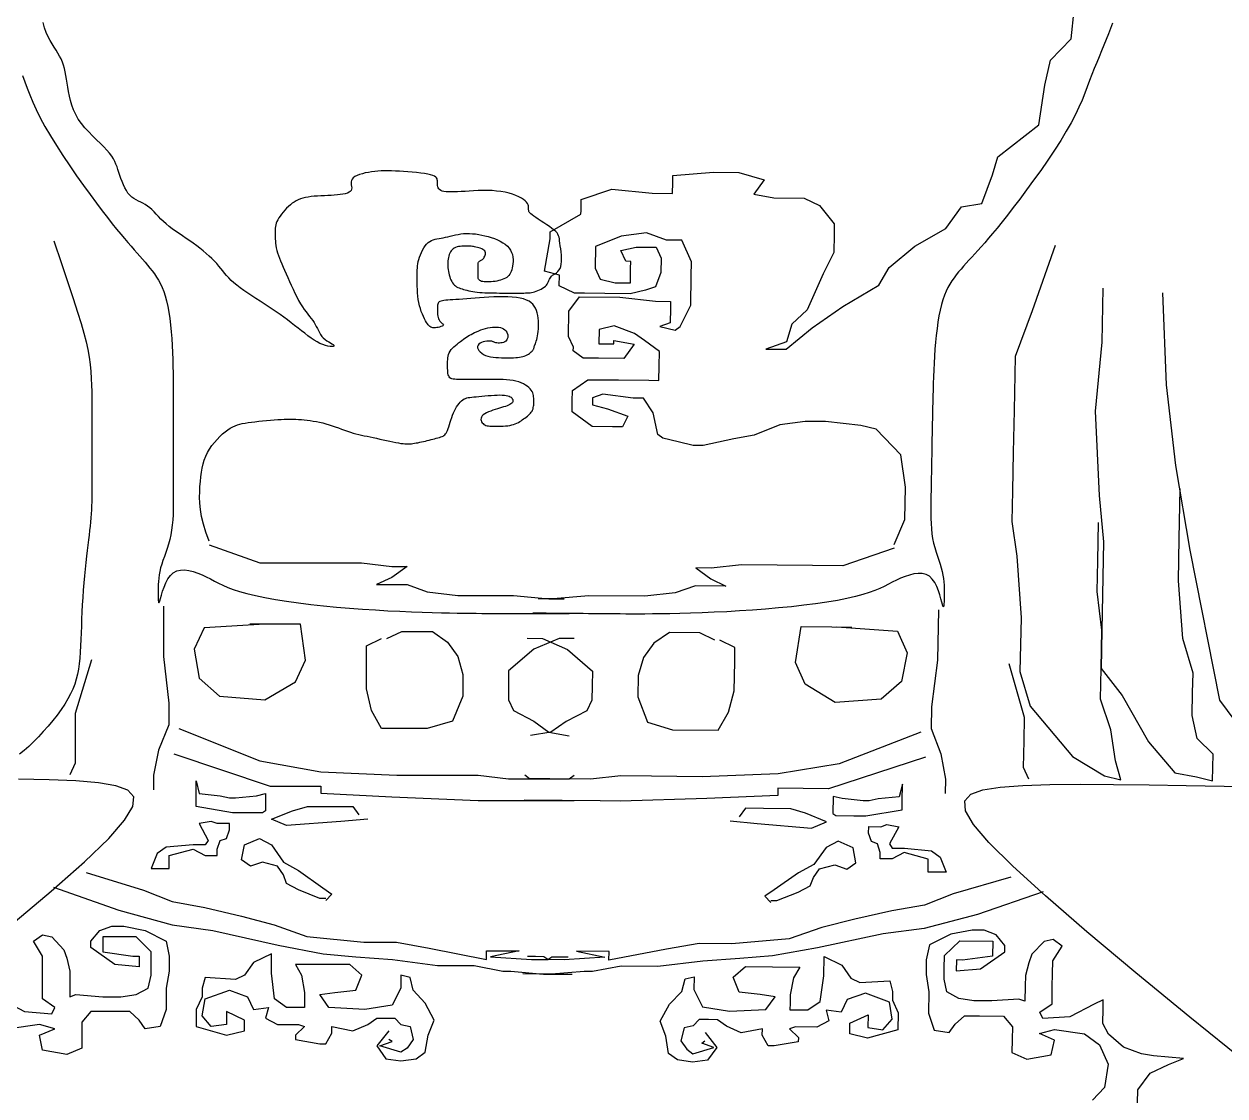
# Model space of a CAD drawing. Extents: x 438 to 4679, y 3545 to 7651.
# Drawn here: x 1458.9 to 1635.9, y 6047.3 to 6205.3 of the extents above; entities that cross this region are included whole.
import ezdxf

# ---------------------------------------------------------------- set-up
doc = ezdxf.new("R2010")
doc.units = 0
doc.header["$MEASUREMENT"] = 0
for name, color, linetype in [('3', 3, 'CONTINUOUS'), ('4', 4, 'CONTINUOUS'), ('7', 7, 'CONTINUOUS')]:
    doc.layers.add(name, color=color, linetype=linetype)

# ---------------------------------------------------------------- blocks, each defined once
blk = doc.blocks.new('风筝-01')
at = {"layer": '3'}
for points in [[(5.8827, 4.7732), (5.8781, 4.7905), (5.8747, 4.8063), (5.8723, 4.8207), (5.8708, 4.834), (5.8699, 4.8462), (5.8696, 4.8576), (5.8697, 4.8681), (5.8701, 4.8781), (5.8706, 4.8875), (5.8712, 4.8965), (5.872, 4.9051), (5.8731, 4.9132), (5.8744, 4.9211), (5.876, 4.9286), (5.878, 4.9358), (5.8804, 4.9428), (5.8832, 4.9496), (5.8863, 4.9561), (5.8897, 4.9623), (5.8933, 4.968), (5.897, 4.9734), (5.9007, 4.9783), (5.9044, 4.9826), (5.9079, 4.9864), (5.9113, 4.9895), (5.9145, 4.9921), (5.9177, 4.9942), (5.9209, 4.9958), (5.9241, 4.9972), (5.9276, 4.9983), (5.9314, 4.9993), (5.9355, 5.0001), (5.94, 5.001), (5.9448, 5.0018), (5.9499, 5.0027), (5.9551, 5.0034), (5.9604, 5.0042), (5.9657, 5.0048), (5.9708, 5.0054), (5.9757, 5.0059), (5.9802, 5.0062), (5.9845, 5.0065), (5.9886, 5.0067), (5.9926, 5.0067), (5.9964, 5.0067), (6.0002, 5.0065), (6.004, 5.0062), (6.0078, 5.0059), (6.0117, 5.0054), (6.0157, 5.0048), (6.0198, 5.004), (6.024, 5.0031), (6.0282, 5.0021), (6.0325, 5.0009), (6.0368, 4.9995), (6.0411, 4.9978), (6.0454, 4.996), (6.0497, 4.9941), (6.0539, 4.992), (6.0581, 4.9898), (6.0623, 4.9877), (6.0664, 4.9856), (6.0704, 4.9836), (6.0744, 4.9818), (6.0782, 4.9802), (6.0819, 4.9787), (6.0857, 4.9774), (6.0894, 4.9762), (6.0932, 4.9751), (6.0971, 4.9739), (6.1011, 4.9727), (6.1053, 4.9715), (6.1097, 4.9701), (6.1143, 4.9687), (6.1189, 4.9673), (6.1234, 4.9659), (6.1279, 4.9645), (6.1321, 4.9633), (6.1361, 4.9621), (6.1398, 4.9612), (6.143, 4.9604), (6.1459, 4.9599), (6.1485, 4.9595), (6.1508, 4.9593), (6.153, 4.9593), (6.1551, 4.9594), (6.1572, 4.9596), (6.1593, 4.96), (6.1615, 4.9605), (6.1638, 4.9611), (6.1662, 4.9617), (6.1686, 4.9625), (6.1711, 4.9632), (6.1736, 4.9641), (6.1762, 4.9649), (6.1788, 4.9658), (6.1814, 4.9666), (6.1839, 4.9675), (6.1864, 4.9683), (6.1888, 4.9692), (6.1911, 4.9701), (6.1933, 4.9709), (6.1953, 4.9718), (6.1972, 4.9726), (6.1988, 4.9735), (6.2002, 4.9744), (6.2015, 4.9755), (6.2026, 4.9768), (6.2036, 4.9783), (6.2046, 4.9802), (6.2055, 4.9825), (6.2063, 4.9852), (6.2072, 4.9885), (6.2081, 4.9922), (6.209, 4.9963), (6.2099, 5.0006), (6.2109, 5.005), (6.212, 5.0096), (6.2131, 5.0141), (6.2144, 5.0185), (6.2157, 5.0227), (6.2172, 5.0266), (6.2187, 5.0303), (6.2203, 5.0337), (6.2219, 5.0367), (6.2236, 5.0394), (6.2253, 5.0418), (6.227, 5.0437), (6.2287, 5.0452), (6.2305, 5.0464), (6.2324, 5.0472), (6.2345, 5.0479), (6.2367, 5.0483), (6.2393, 5.0487), (6.2421, 5.049), (6.2454, 5.0494), (6.249, 5.0499), (6.253, 5.0505), (6.2571, 5.051), (6.2614, 5.0516), (6.2657, 5.0521), (6.2699, 5.0525), (6.2739, 5.0528), (6.2775, 5.0529), (6.2807, 5.0528), (6.2836, 5.0525), (6.286, 5.052), (6.2881, 5.0513), (6.2899, 5.0505), (6.2914, 5.0495), (6.2926, 5.0484), (6.2936, 5.0471), (6.2943, 5.0458), (6.2948, 5.0444), (6.2951, 5.0429), (6.2951, 5.0414), (6.2949, 5.0399), (6.2944, 5.0384), (6.2936, 5.037), (6.2924, 5.0357), (6.291, 5.0344), (6.2892, 5.0333), (6.2872, 5.0322), (6.285, 5.0311), (6.2825, 5.03), (6.2798, 5.0289), (6.277, 5.0277), (6.2741, 5.0265), (6.271, 5.0252), (6.2679, 5.0237), (6.2649, 5.0222), (6.262, 5.0205), (6.2593, 5.0187), (6.2569, 5.0168), (6.2549, 5.0148), (6.2534, 5.0127), (6.2524, 5.0106), (6.2518, 5.0083), (6.2517, 5.0061), (6.252, 5.0039), (6.2525, 5.0018), (6.2534, 4.9999), (6.2545, 4.9981), (6.2557, 4.9967), (6.257, 4.9956), (6.2585, 4.9947), (6.2601, 4.9941), (6.2619, 4.9937), (6.2638, 4.9934), (6.2659, 4.9933), (6.2681, 4.9933), (6.2706, 4.9933), (6.2733, 4.9933), (6.2761, 4.9933), (6.2791, 4.9934), (6.2821, 4.9935), (6.2851, 4.9938), (6.288, 4.9942), (6.2909, 4.9948), (6.2936, 4.9956), (6.296, 4.9965), (6.2983, 4.9977), (6.3005, 4.999), (6.3025, 5.0004), (6.3043, 5.002), (6.3062, 5.0036), (6.3079, 5.0053), (6.3096, 5.007), (6.3114, 5.0087), (6.313, 5.0105), (6.3147, 5.0122), (6.3162, 5.014), (6.3177, 5.0159), (6.319, 5.0178), (6.3201, 5.0198), (6.3211, 5.0219), (6.3219, 5.0241), (6.3224, 5.0264), (6.3228, 5.0288), (6.3231, 5.0312), (6.3233, 5.0337), (6.3234, 5.0363), (6.3234, 5.0388), (6.3234, 5.0414), (6.3234, 5.044), (6.3234, 5.0466), (6.3232, 5.0491), (6.323, 5.0517), (6.3226, 5.0543), (6.322, 5.0569), (6.3211, 5.0595), (6.32, 5.062), (6.3185, 5.0646), (6.3167, 5.0671), (6.3146, 5.0696), (6.3122, 5.0719), (6.3095, 5.0741), (6.3064, 5.0761), (6.303, 5.0778), (6.2993, 5.0792), (6.2953, 5.0804), (6.291, 5.0812), (6.2864, 5.0818), (6.2817, 5.0822), (6.2767, 5.0825), (6.2717, 5.0826), (6.2666, 5.0827), (6.2614, 5.0827), (6.2563, 5.0827), (6.2512, 5.0827), (6.2462, 5.0827), (6.2413, 5.0827), (6.2367, 5.0827), (6.2324, 5.0827), (6.2284, 5.0827), (6.2247, 5.0827), (6.2215, 5.0827), (6.2186, 5.0827), (6.2162, 5.0829), (6.2141, 5.0832), (6.2123, 5.0838), (6.2108, 5.0846), (6.2096, 5.0857), (6.2086, 5.0873), (6.2079, 5.0892), (6.2073, 5.0915), (6.2069, 5.0941), (6.2066, 5.097), (6.2065, 5.1001), (6.2064, 5.1034), (6.2063, 5.1068), (6.2063, 5.1102), (6.2063, 5.1136), (6.2064, 5.117), (6.2065, 5.1204), (6.2068, 5.1238), (6.2072, 5.1271), (6.2078, 5.1303), (6.2086, 5.1335), (6.2098, 5.1365), (6.2112, 5.1395), (6.2129, 5.1423), (6.2149, 5.1451), (6.217, 5.1477), (6.2192, 5.1502), (6.2214, 5.1527), (6.2237, 5.155), (6.2259, 5.1572), (6.228, 5.1593), (6.23, 5.1613), (6.232, 5.1632), (6.234, 5.1651), (6.2361, 5.1669), (6.2383, 5.1686), (6.2406, 5.1704), (6.2431, 5.1721), (6.2458, 5.1738), (6.2486, 5.1755), (6.2516, 5.1771), (6.2547, 5.1785), (6.2578, 5.1798), (6.261, 5.1809), (6.2641, 5.1818), (6.2672, 5.1824), (6.2701, 5.1827), (6.2729, 5.1826), (6.2756, 5.1822), (6.2781, 5.1815), (6.2803, 5.1805), (6.2823, 5.1792), (6.2841, 5.1775), (6.2855, 5.1755), (6.2867, 5.1732), (6.2875, 5.1707), (6.288, 5.168), (6.2881, 5.1653), (6.288, 5.1627), (6.2875, 5.1602), (6.2867, 5.158), (6.2855, 5.156), (6.2841, 5.1545), (6.2824, 5.1534), (6.2806, 5.1526), (6.2786, 5.1522), (6.2767, 5.152), (6.2749, 5.152), (6.2732, 5.1522), (6.2718, 5.1526), (6.2706, 5.1531), (6.2697, 5.1536), (6.2689, 5.1542), (6.2682, 5.1547), (6.2674, 5.1552), (6.2664, 5.1557), (6.2652, 5.1559), (6.2637, 5.156), (6.2618, 5.1559), (6.2596, 5.1556), (6.2572, 5.155), (6.2548, 5.1542), (6.2525, 5.1531), (6.2505, 5.1517), (6.2488, 5.15), (6.2477, 5.148), (6.2471, 5.1457), (6.2472, 5.1432), (6.2478, 5.1405), (6.2489, 5.1378), (6.2506, 5.1352), (6.2527, 5.1327), (6.2551, 5.1304), (6.258, 5.1285), (6.2612, 5.127), (6.2646, 5.1259), (6.2682, 5.1251), (6.2719, 5.1245), (6.2757, 5.1242), (6.2795, 5.124), (6.2831, 5.1239), (6.2867, 5.1239), (6.29, 5.1239), (6.2932, 5.124), (6.2961, 5.1241), (6.2989, 5.1242), (6.3015, 5.1245), (6.304, 5.1249), (6.3063, 5.1255), (6.3085, 5.1262), (6.3106, 5.1272), (6.3126, 5.1283), (6.3144, 5.1296), (6.3161, 5.131), (6.3176, 5.1324), (6.319, 5.1338), (6.3201, 5.1352), (6.3211, 5.1365), (6.3219, 5.1378), (6.3225, 5.139), (6.3229, 5.1401), (6.3233, 5.1413), (6.3236, 5.1425), (6.3239, 5.1438), (6.3242, 5.1452), (6.3246, 5.1469), (6.325, 5.1487), (6.3256, 5.1508), (6.3262, 5.1531), (6.3269, 5.1557), (6.3275, 5.1587), (6.3281, 5.162), (6.3287, 5.1657), (6.3291, 5.1698), (6.3295, 5.1743), (6.3298, 5.1791), (6.3299, 5.1842), (6.3299, 5.1894), (6.3297, 5.1947), (6.3293, 5.1999), (6.3288, 5.205), (6.328, 5.2099), (6.327, 5.2145), (6.3258, 5.2187), (6.3242, 5.2226), (6.3223, 5.2261), (6.3199, 5.2292), (6.317, 5.232), (6.3136, 5.2343), (6.3096, 5.2363), (6.305, 5.2378), (6.2999, 5.2389), (6.2942, 5.2397), (6.2883, 5.2401), (6.282, 5.2403), (6.2756, 5.2403), (6.2691, 5.2401), (6.2626, 5.2397), (6.2562, 5.2392), (6.2499, 5.2387), (6.2439, 5.2381), (6.238, 5.2374), (6.2325, 5.2368), (6.2272, 5.2362), (6.2223, 5.2356), (6.2178, 5.2351), (6.2137, 5.2347), (6.2101, 5.2344), (6.2068, 5.2341), (6.2039, 5.2338), (6.2014, 5.2335), (6.1993, 5.233), (6.1975, 5.2324), (6.196, 5.2317), (6.1949, 5.2307), (6.194, 5.2295), (6.1934, 5.2281), (6.193, 5.2265), (6.1928, 5.2247), (6.1926, 5.2227), (6.1926, 5.2204), (6.1926, 5.2179), (6.1926, 5.2153), (6.1926, 5.2124), (6.1927, 5.2095), (6.1929, 5.2066), (6.1931, 5.2037), (6.1935, 5.201), (6.1941, 5.1985), (6.1949, 5.1962), (6.1958, 5.1942), (6.1969, 5.1924), (6.198, 5.191), (6.199, 5.1897), (6.1999, 5.1886), (6.2005, 5.1876), (6.2008, 5.1867), (6.2006, 5.1858), (6.1999, 5.185), (6.1988, 5.1842), (6.1973, 5.1834), (6.1956, 5.1827), (6.1937, 5.1821), (6.1917, 5.1816), (6.1898, 5.1814), (6.188, 5.1812), (6.1864, 5.1814), (6.1849, 5.1817), (6.1836, 5.1824), (6.1824, 5.1834), (6.1812, 5.1848), (6.1801, 5.1866), (6.1789, 5.1888), (6.1776, 5.1916), (6.1763, 5.1948), (6.1749, 5.1986), (6.1735, 5.2028), (6.1721, 5.2075), (6.1707, 5.2125), (6.1694, 5.2178), (6.1683, 5.2235), (6.1673, 5.2294), (6.1666, 5.2355), (6.166, 5.2418), (6.1656, 5.2481), (6.1653, 5.2543), (6.1651, 5.2605), (6.1651, 5.2665), (6.165, 5.2722), (6.165, 5.2775), (6.165, 5.2825), (6.1651, 5.2871), (6.1651, 5.2914), (6.1653, 5.2956), (6.1656, 5.2996), (6.166, 5.3036), (6.1666, 5.3077), (6.1673, 5.3119), (6.1683, 5.3163), (6.1695, 5.3208), (6.1708, 5.3253), (6.1723, 5.3297), (6.174, 5.3339), (6.1759, 5.3377), (6.1778, 5.3411), (6.1799, 5.344), (6.1822, 5.3463), (6.1845, 5.348), (6.1869, 5.3493), (6.1894, 5.3503), (6.192, 5.3511), (6.1948, 5.3518), (6.1976, 5.3524), (6.2006, 5.3532), (6.2037, 5.3541), (6.2068, 5.3552), (6.2101, 5.3564), (6.2135, 5.3576), (6.217, 5.3588), (6.2206, 5.3598), (6.2243, 5.3606), (6.2281, 5.3612), (6.2321, 5.3615), (6.2361, 5.3614), (6.2402, 5.3611), (6.2444, 5.3605), (6.2486, 5.3596), (6.2528, 5.3585), (6.2571, 5.3571), (6.2614, 5.3555), (6.2657, 5.3537), (6.2699, 5.3516), (6.274, 5.3493), (6.2779, 5.3467), (6.2815, 5.3439), (6.2848, 5.3408), (6.2877, 5.3374), (6.2901, 5.3337), (6.292, 5.3297), (6.2934, 5.3254), (6.2944, 5.321), (6.295, 5.3165), (6.2953, 5.312), (6.2953, 5.3076), (6.2951, 5.3033), (6.2947, 5.2993), (6.2942, 5.2956), (6.2936, 5.2922), (6.2929, 5.2891), (6.292, 5.2863), (6.2909, 5.2837), (6.2897, 5.2814), (6.2883, 5.2794), (6.2867, 5.2775), (6.2849, 5.2759), (6.2828, 5.2745), (6.2807, 5.2733), (6.2784, 5.2722), (6.2759, 5.2713), (6.2734, 5.2706), (6.2709, 5.27), (6.2683, 5.2695), (6.2657, 5.2691), (6.2632, 5.2689), (6.2608, 5.2688), (6.2584, 5.2688), (6.2562, 5.269), (6.2543, 5.2694), (6.2525, 5.2699), (6.2511, 5.2707), (6.25, 5.2716), (6.2491, 5.2728), (6.2485, 5.2741), (6.2481, 5.2755), (6.2478, 5.2771), (6.2477, 5.2787), (6.2477, 5.2804), (6.2477, 5.2821), (6.2477, 5.2838), (6.2477, 5.2856), (6.2477, 5.2873), (6.2477, 5.289), (6.2477, 5.2907), (6.2477, 5.2924), (6.2477, 5.2942), (6.2477, 5.2959), (6.2477, 5.2976), (6.2477, 5.2993), (6.2477, 5.3009), (6.2478, 5.3025), (6.2479, 5.3039), (6.2481, 5.3052), (6.2484, 5.3064), (6.2488, 5.3073), (6.2493, 5.3081), (6.2499, 5.3087), (6.2505, 5.3093), (6.2512, 5.3098), (6.252, 5.3103), (6.2528, 5.311), (6.2537, 5.3119), (6.2545, 5.3131), (6.2554, 5.3145), (6.2562, 5.3162), (6.2569, 5.3181), (6.2574, 5.3201), (6.2577, 5.3221), (6.2578, 5.3242), (6.2575, 5.3262), (6.2568, 5.328), (6.2558, 5.3296), (6.2544, 5.331), (6.2527, 5.3322), (6.2508, 5.3333), (6.2488, 5.3342), (6.2468, 5.3349), (6.2449, 5.3355), (6.2431, 5.336), (6.2414, 5.3364), (6.24, 5.3367), (6.2386, 5.3369), (6.2373, 5.337), (6.236, 5.3371), (6.2347, 5.3371), (6.2332, 5.3371), (6.2316, 5.3371), (6.2298, 5.3371), (6.2278, 5.3371), (6.2257, 5.337), (6.2236, 5.3367), (6.2214, 5.3363), (6.2193, 5.3357), (6.2173, 5.3348), (6.2155, 5.3337), (6.2139, 5.3323), (6.2125, 5.3305), (6.2113, 5.3285), (6.2102, 5.3263), (6.2093, 5.3238), (6.2086, 5.3211), (6.208, 5.3183), (6.2075, 5.3154), (6.2071, 5.3123), (6.2068, 5.3091), (6.2067, 5.3059), (6.2066, 5.3026), (6.2067, 5.2993), (6.2068, 5.2959), (6.2071, 5.2924), (6.2075, 5.289), (6.208, 5.2856), (6.2086, 5.2822), (6.2093, 5.2789), (6.2101, 5.2757), (6.211, 5.2726), (6.212, 5.2698), (6.2131, 5.2672), (6.2144, 5.2649), (6.2157, 5.2629), (6.2172, 5.2612), (6.2187, 5.2597), (6.2204, 5.2585), (6.2222, 5.2574), (6.2241, 5.2564), (6.226, 5.2555), (6.2281, 5.2546), (6.2304, 5.2538), (6.2327, 5.2529), (6.2351, 5.2521), (6.2378, 5.2513), (6.2405, 5.2506), (6.2435, 5.2499), (6.2466, 5.2494), (6.25, 5.2489), (6.2535, 5.2485), (6.2572, 5.2482), (6.2611, 5.248), (6.265, 5.2479), (6.269, 5.2478), (6.273, 5.2478), (6.277, 5.2477), (6.2809, 5.2477), (6.2848, 5.2477), (6.2885, 5.2477), (6.292, 5.2477), (6.2954, 5.2477), (6.2987, 5.2477), (6.3018, 5.2477), (6.3047, 5.2477), (6.3073, 5.2477), (6.3098, 5.2477), (6.3121, 5.2478), (6.3143, 5.2479), (6.3164, 5.248), (6.3184, 5.2483), (6.3204, 5.2487), (6.3225, 5.2493), (6.3246, 5.25), (6.3268, 5.251), (6.329, 5.2522), (6.3313, 5.2535), (6.3334, 5.255), (6.3355, 5.2567), (6.3375, 5.2586), (6.3392, 5.2605), (6.3406, 5.2626), (6.3418, 5.2648), (6.3427, 5.2671), (6.3434, 5.2694), (6.3441, 5.2717), (6.3447, 5.2739), (6.3455, 5.276), (6.3464, 5.278), (6.3475, 5.2798), (6.3489, 5.2815), (6.3506, 5.283), (6.3524, 5.2846), (6.3543, 5.2864), (6.356, 5.2885), (6.3577, 5.2911), (6.3591, 5.2943), (6.3601, 5.2982), (6.3608, 5.3029), (6.3611, 5.3082), (6.3611, 5.314), (6.3609, 5.3201), (6.3605, 5.3262), (6.36, 5.3322), (6.3595, 5.3378), (6.359, 5.3429), (6.3586, 5.3472), (6.3582, 5.351), (6.3578, 5.3543), (6.3571, 5.3572), (6.3562, 5.3599), (6.355, 5.3625), (6.3532, 5.3652), (6.351, 5.3681), (6.3481, 5.3712), (6.3447, 5.3746), (6.341, 5.3781), (6.3372, 5.3817), (6.3333, 5.3852), (6.3296, 5.3886), (6.3263, 5.3917), (6.3234, 5.3945), (6.3211, 5.3968), (6.3194, 5.3989), (6.3182, 5.4006), (6.3174, 5.4022), (6.3169, 5.4037), (6.3166, 5.4051), (6.3165, 5.4066), (6.3165, 5.4082), (6.3165, 5.41), (6.3164, 5.412), (6.3162, 5.4142), (6.3157, 5.4165), (6.3148, 5.4189), (6.3136, 5.4214), (6.3119, 5.424), (6.3096, 5.4265), (6.3067, 5.4291), (6.3033, 5.4316), (6.2992, 5.434), (6.2947, 5.4363), (6.2898, 5.4383), (6.2845, 5.4401), (6.2788, 5.4415), (6.2729, 5.4426), (6.2668, 5.4433), (6.2605, 5.4435), (6.2542, 5.4435), (6.2479, 5.4433), (6.2418, 5.4429), (6.2358, 5.4424), (6.2301, 5.4419), (6.2247, 5.4415), (6.2198, 5.4411), (6.2152, 5.4408), (6.2111, 5.4408), (6.2075, 5.4409), (6.2043, 5.4412), (6.2015, 5.4418), (6.1991, 5.4426), (6.1972, 5.4437), (6.1956, 5.4452), (6.1945, 5.4469), (6.1937, 5.4488), (6.1931, 5.4509), (6.1928, 5.4531), (6.1926, 5.4553), (6.1926, 5.4576), (6.1926, 5.4598), (6.1926, 5.4619), (6.1924, 5.4639), (6.1921, 5.4658), (6.1914, 5.4675), (6.1903, 5.4692), (6.1887, 5.4708), (6.1864, 5.4722), (6.1834, 5.4735), (6.1795, 5.4748), (6.175, 5.4759), (6.1699, 5.4769), (6.1643, 5.4778), (6.1585, 5.4787), (6.1526, 5.4793), (6.1467, 5.4799), (6.1409, 5.4804), (6.1355, 5.4808), (6.1303, 5.4811), (6.1254, 5.4812), (6.1207, 5.4811), (6.1161, 5.4809), (6.1117, 5.4806), (6.1074, 5.48), (6.103, 5.4793), (6.0988, 5.4783), (6.0946, 5.4771), (6.0906, 5.4757), (6.0868, 5.4741), (6.0835, 5.4723), (6.0806, 5.4703), (6.0783, 5.468), (6.0767, 5.4655), (6.0757, 5.4628), (6.0753, 5.46), (6.0754, 5.4571), (6.0756, 5.4542), (6.076, 5.4513), (6.0762, 5.4486), (6.0761, 5.446), (6.0755, 5.4437), (6.0743, 5.4418), (6.0726, 5.4401), (6.0703, 5.4386), (6.0675, 5.4374), (6.0643, 5.4365), (6.0607, 5.4357), (6.0567, 5.4351), (6.0525, 5.4346), (6.0481, 5.4342), (6.0436, 5.4339), (6.039, 5.4336), (6.0343, 5.4333), (6.0297, 5.4329), (6.0253, 5.4325), (6.021, 5.4319), (6.017, 5.4311), (6.0133, 5.4302), (6.0098, 5.429), (6.0066, 5.4275), (6.0036, 5.4258), (6.0008, 5.4239), (5.9981, 5.4216), (5.9955, 5.4191), (5.9929, 5.4162), (5.9903, 5.4131), (5.9878, 5.4097), (5.9853, 5.4061), (5.983, 5.4023), (5.9808, 5.3986), (5.9788, 5.3948), (5.9771, 5.3911), (5.9757, 5.3876), (5.9745, 5.3842), (5.9737, 5.3811), (5.9731, 5.378), (5.9726, 5.375), (5.9724, 5.3719), (5.9723, 5.3689), (5.9722, 5.3657), (5.9722, 5.3624), (5.9722, 5.3588), (5.9722, 5.3551), (5.9723, 5.3511), (5.9725, 5.347), (5.9728, 5.3428), (5.9732, 5.3383), (5.9737, 5.3338), (5.9745, 5.3291), (5.9755, 5.3243), (5.9766, 5.3194), (5.978, 5.3143), (5.9795, 5.3089), (5.9812, 5.3033), (5.9831, 5.2974), (5.985, 5.2911), (5.9871, 5.2844), (5.9893, 5.2773), (5.9916, 5.27), (5.994, 5.2625), (5.9965, 5.2549), (5.999, 5.2475), (6.0015, 5.2402), (6.0041, 5.2334), (6.0066, 5.2271), (6.0092, 5.2214), (6.0118, 5.2162), (6.0143, 5.2115), (6.0167, 5.2072), (6.019, 5.2031), (6.0212, 5.1992), (6.0232, 5.1954), (6.025, 5.1916), (6.0266, 5.1877), (6.0281, 5.1837), (6.0295, 5.1797), (6.0309, 5.1758), (6.0323, 5.172), (6.0339, 5.1684), (6.0356, 5.1649), (6.0376, 5.1618), (6.0399, 5.1589), (6.0424, 5.1564), (6.0449, 5.1541), (6.0472, 5.1522), (6.0493, 5.1505), (6.051, 5.149), (6.0521, 5.1478), (6.0525, 5.1469), (6.0521, 5.1461), (6.051, 5.1456), (6.0491, 5.1455), (6.0467, 5.1457), (6.0438, 5.1464), (6.0404, 5.1475), (6.0368, 5.1492), (6.033, 5.1514), (6.0291, 5.1543), (6.0251, 5.1578), (6.0209, 5.1617), (6.0167, 5.1661), (6.0123, 5.1707), (6.0079, 5.1756), (6.0033, 5.1807), (5.9986, 5.1858), (5.9938, 5.191), (5.9889, 5.1962), (5.9839, 5.2013), (5.9788, 5.2065), (5.9736, 5.2116), (5.9683, 5.2168), (5.9628, 5.2219), (5.9573, 5.2271), (5.9517, 5.2323), (5.946, 5.2374), (5.9404, 5.2425), (5.9349, 5.2476), (5.9297, 5.2526), (5.9247, 5.2576), (5.9201, 5.2624), (5.916, 5.2672), (5.9124, 5.2719), (5.9092, 5.2765), (5.9063, 5.281), (5.9036, 5.2856), (5.9011, 5.2901), (5.8985, 5.2946), (5.8959, 5.2992), (5.893, 5.3039), (5.8898, 5.3087), (5.8864, 5.3135), (5.8826, 5.3184), (5.8787, 5.3234), (5.8745, 5.3283), (5.8701, 5.3332), (5.8656, 5.3381), (5.8609, 5.3429), (5.8561, 5.3476), (5.8513, 5.3521), (5.8464, 5.3567), (5.8417, 5.3612), (5.837, 5.3657), (5.8325, 5.3703), (5.8282, 5.3749), (5.8242, 5.3796), (5.8204, 5.3843), (5.817, 5.3891), (5.8137, 5.3939), (5.8107, 5.3985), (5.8077, 5.4029), (5.8048, 5.407), (5.8019, 5.4107), (5.7989, 5.4139), (5.7958, 5.4167), (5.7927, 5.4191), (5.7896, 5.4213), (5.7864, 5.4234), (5.7833, 5.4256), (5.7803, 5.4281), (5.7775, 5.4311), (5.7748, 5.4346), (5.7723, 5.4388), (5.7701, 5.4436), (5.768, 5.449), (5.7661, 5.4546), (5.7643, 5.4605), (5.7627, 5.4665), (5.7612, 5.4724), (5.7599, 5.4781), (5.7586, 5.4836), (5.7574, 5.4888), (5.756, 5.4939), (5.7544, 5.4989), (5.7525, 5.504), (5.7502, 5.5092), (5.7473, 5.5147), (5.7438, 5.5205), (5.7396, 5.5268), (5.7348, 5.5334), (5.7297, 5.5404), (5.7243, 5.5478), (5.719, 5.5554), (5.7138, 5.5634), (5.709, 5.5717), (5.7048, 5.5801), (5.7013, 5.5888), (5.6984, 5.5977), (5.6961, 5.6065), (5.6943, 5.6154), (5.6929, 5.6241), (5.6917, 5.6327), (5.6908, 5.641), (5.6899, 5.6489), (5.689, 5.6565), (5.6881, 5.6636), (5.6871, 5.6704), (5.686, 5.6769), (5.6847, 5.6831), (5.6833, 5.6891), (5.6815, 5.6949), (5.6795, 5.7005), (5.6772, 5.7061), (5.6747, 5.7117), (5.672, 5.7175), (5.6692, 5.7236), (5.6664, 5.7302), (5.6637, 5.7374), (5.6612, 5.7454), (5.6589, 5.7544), (5.6569, 5.7643)], [(6.8128, 4.7669), (6.8273, 4.8149), (6.8281, 4.8768), (6.8221, 4.9387), (6.7883, 4.9873), (6.7677, 4.9945), (6.7196, 5.002), (6.6921, 5.0024), (6.6575, 4.996), (6.6228, 4.9758), (6.5952, 4.9693), (6.5537, 4.9561), (6.5399, 4.9563), (6.5194, 4.9635), (6.4988, 4.9706), (6.492, 4.9776), (6.4857, 5.0189), (6.4723, 5.0466), (6.4585, 5.0468), (6.4173, 5.0542), (6.4034, 5.0476), (6.4032, 5.0338), (6.4238, 5.0266), (6.4512, 5.0125), (6.444, 4.992), (6.4302, 4.9922), (6.4027, 4.9925), (6.3891, 5.0065), (6.3755, 5.0204), (6.3758, 5.0411), (6.3761, 5.0617), (6.397, 5.082), (6.4383, 5.0815), (6.4796, 5.0809), (6.4934, 5.0807), (6.4938, 5.1082), (6.4941, 5.1358), (6.4738, 5.1567), (6.4602, 5.1706), (6.4328, 5.1847), (6.4121, 5.1781), (6.4117, 5.1506), (6.4324, 5.1503), (6.4324, 5.1572), (6.4599, 5.15), (6.4458, 5.1226), (6.4113, 5.1231), (6.3907, 5.1234), (6.3771, 5.1373), (6.3772, 5.1442), (6.3706, 5.1649), (6.3712, 5.2131), (6.3854, 5.2404), (6.4404, 5.2396), (6.4886, 5.2321), (6.5092, 5.2318), (6.509, 5.2181), (6.5087, 5.1906), (6.4948, 5.1839), (6.5154, 5.1767), (6.5223, 5.1835), (6.5367, 5.2246), (6.5374, 5.2796), (6.5378, 5.3071), (6.5246, 5.3486), (6.5039, 5.3488), (6.4765, 5.363), (6.442, 5.3566), (6.4073, 5.3364), (6.4068, 5.2951), (6.4134, 5.2744), (6.4339, 5.2672), (6.4546, 5.267), (6.4548, 5.2807), (6.455, 5.2945), (6.4551, 5.3082), (6.4483, 5.3083), (6.4417, 5.329), (6.4624, 5.3356), (6.4693, 5.3356), (6.4899, 5.3353), (6.4966, 5.3146), (6.4962, 5.287), (6.4889, 5.2596), (6.4751, 5.2529), (6.4543, 5.2463), (6.4199, 5.2468), (6.3923, 5.2472), (6.3786, 5.2474), (6.3581, 5.2614), (6.3584, 5.282), (6.3378, 5.2892), (6.3455, 5.351), (6.3457, 5.3647), (6.3875, 5.3986), (6.3876, 5.4054), (6.3879, 5.4261), (6.4295, 5.4461), (6.4844, 5.4385), (6.512, 5.4381), (6.5123, 5.4588), (6.5125, 5.4725), (6.5676, 5.4787), (6.6021, 5.4782), (6.6363, 5.464), (6.6222, 5.4367), (6.6496, 5.4294), (6.6909, 5.4289), (6.7114, 5.4148), (6.7316, 5.3802), (6.7313, 5.3595), (6.7308, 5.3251), (6.7165, 5.2841), (6.6949, 5.2156), (6.6739, 5.1884), (6.6666, 5.1541), (6.6388, 5.1407), (6.6664, 5.1403), (6.7014, 5.1811), (6.7432, 5.2218), (6.792, 5.2624), (6.8062, 5.2966), (6.8412, 5.3374), (6.883, 5.3712), (6.9042, 5.4122), (6.9318, 5.4187), (6.9463, 5.4736), (6.9537, 5.5079), (7.0096, 5.569), (7.0175, 5.6446), (7.0251, 5.6926), (7.0532, 5.7335), (7.0615, 5.8434)], [(5.6718, 5.3474), (5.682, 5.3043), (5.6906, 5.2678), (5.6978, 5.2371), (5.7037, 5.2114), (5.7085, 5.1896), (5.7123, 5.171), (5.7153, 5.1546), (5.7177, 5.1395), (5.7195, 5.1251), (5.7209, 5.1111), (5.7219, 5.0975), (5.7225, 5.0844), (5.7229, 5.0716), (5.7231, 5.0592), (5.7232, 5.0472), (5.7232, 5.0356), (5.7232, 5.0243), (5.7232, 5.0133), (5.7232, 5.0026), (5.7232, 4.9922), (5.7232, 4.982), (5.7232, 4.972), (5.7232, 4.9622), (5.7232, 4.9525), (5.7232, 4.9429), (5.7232, 4.9335), (5.7232, 4.9242), (5.7232, 4.915), (5.7232, 4.9061), (5.7232, 4.8973), (5.7232, 4.8887), (5.7232, 4.8803), (5.7232, 4.8722), (5.7232, 4.8642), (5.7231, 4.8564), (5.723, 4.8487), (5.7229, 4.841), (5.7227, 4.8334), (5.7224, 4.8257), (5.722, 4.818), (5.7215, 4.8101), (5.7208, 4.802), (5.7201, 4.7937), (5.7194, 4.7849), (5.7185, 4.7758), (5.7177, 4.766), (5.7168, 4.7557), (5.7159, 4.7446), (5.7149, 4.7328), (5.714, 4.7202), (5.7132, 4.7072), (5.7123, 4.6937), (5.7116, 4.6799), (5.7109, 4.666), (5.7102, 4.6521), (5.7097, 4.6382), (5.7093, 4.6246), (5.709, 4.6112), (5.7087, 4.5982), (5.7084, 4.5855), (5.708, 4.5732), (5.7075, 4.5614), (5.7069, 4.55), (5.7061, 4.5392), (5.705, 4.5289), (5.7037, 4.5191), (5.702, 4.5095), (5.6999, 4.5002), (5.6974, 4.4909), (5.6944, 4.4816), (5.6907, 4.472), (5.6865, 4.4621), (5.6816, 4.4519), (5.6761, 4.4413), (5.6701, 4.4306), (5.6638, 4.42), (5.6573, 4.4096), (5.6507, 4.3996), (5.644, 4.3901), (5.6375, 4.3814), (5.6312, 4.3736), (5.6251, 4.3667)], [(7.0315, 5.3382), (7.0004, 5.2139), (6.9772, 5.1262), (6.9758, 5.0235), (6.9747, 4.9428), (6.9737, 4.8694), (6.9729, 4.8108), (6.9794, 4.7446), (6.9852, 4.6272), (6.9838, 4.5245), (6.9976, 4.4582), (7.055, 4.3621), (7.0986, 4.3248), (7.1206, 4.3172), (7.1137, 4.354), (7.1071, 4.4127), (7.0933, 4.4716), (7.094, 4.5303), (7.095, 4.6037), (7.0887, 4.6771), (7.0895, 4.7358), (7.0905, 4.8092)], [(7.0965, 5.2567), (7.0951, 5.154), (7.086, 5.022), (7.0912, 4.8605), (7.0973, 4.7724), (7.095, 4.6037), (7.094, 4.5303), (7.1227, 4.4786), (7.1583, 4.39), (7.1942, 4.3309), (7.2235, 4.3231), (7.2454, 4.3155), (7.2461, 4.3668), (7.2245, 4.3965), (7.2177, 4.4406), (7.2183, 4.4846), (7.2188, 4.5213), (7.205, 4.5875), (7.1991, 4.6977), (7.2002, 4.7783), (7.2015, 4.8737)], [(7.1772, 5.2482), (7.1822, 5.0721), (7.1948, 4.9178), (7.2146, 4.7561), (7.2548, 4.4694), (7.2978, 4.3882), (7.3485, 4.3361), (7.3996, 4.3061), (7.3853, 4.3356), (7.371, 4.3652), (7.3495, 4.4095), (7.3354, 4.4537), (7.3219, 4.5419), (7.3084, 4.6301), (7.3098, 4.7328), (7.3116, 4.8649)], [(5.8827, 4.7663), (5.9516, 4.7319), (5.9929, 4.7319), (6.0411, 4.7319), (6.0893, 4.7319), (6.1306, 4.725), (6.1513, 4.725), (6.1306, 4.7044), (6.1099, 4.6907), (6.1513, 4.6907), (6.1788, 4.6769), (6.2201, 4.67), (6.2959, 4.67), (6.3441, 4.6631), (6.3647, 4.6631)], [(6.8128, 4.76), (6.7434, 4.7266), (6.7021, 4.7271), (6.6539, 4.7278), (6.6057, 4.7284), (6.5643, 4.7221), (6.5437, 4.7224), (6.564, 4.7015), (6.5845, 4.6874), (6.5432, 4.688), (6.5155, 4.6746), (6.4741, 4.6683), (6.3983, 4.6693), (6.35, 4.6631), (6.3294, 4.6634)], [(5.8207, 4.6494), (5.8207, 4.5531), (5.8276, 4.4637), (5.8276, 4.4224), (5.8138, 4.3743), (5.8069, 4.3261), (5.8069, 4.2986)], [(6.8731, 4.6423), (6.8718, 4.546), (6.8638, 4.4567), (6.8632, 4.4154), (6.8763, 4.3671), (6.8826, 4.3189), (6.8822, 4.2914)], [(5.9584, 4.615), (5.8758, 4.6081), (5.862, 4.5669), (5.8689, 4.5118), (5.8965, 4.4774), (5.9584, 4.4706), (5.9998, 4.505), (6.0135, 4.5462), (6.0066, 4.615), (5.9653, 4.615), (5.9378, 4.615)], [(6.1237, 4.5875), (6.1444, 4.6012), (6.1857, 4.6012), (6.2063, 4.5806), (6.2201, 4.5531), (6.227, 4.5187), (6.227, 4.4774), (6.2132, 4.4293), (6.1788, 4.4155), (6.1168, 4.4155), (6.103, 4.4499), (6.0962, 4.4912), (6.0962, 4.5462), (6.0962, 4.5737), (6.1168, 4.5875)], [(6.735, 4.6098), (6.8175, 4.6018), (6.8307, 4.5603), (6.8231, 4.5054), (6.7951, 4.4714), (6.733, 4.4653), (6.6922, 4.5003), (6.679, 4.5417), (6.6868, 4.6104), (6.7281, 4.6099), (6.7556, 4.6095)], [(6.3785, 4.5875), (6.3578, 4.5875), (6.3234, 4.5669), (6.289, 4.5256), (6.289, 4.4981), (6.289, 4.4706), (6.2959, 4.4499), (6.3234, 4.4293), (6.3441, 4.4087), (6.3716, 4.4018), (6.3716, 4.4018)], [(6.3146, 4.5879), (6.3352, 4.5876), (6.3694, 4.5665), (6.4033, 4.5248), (6.4029, 4.4973), (6.4025, 4.4698), (6.3953, 4.4493), (6.3675, 4.429), (6.3466, 4.4087), (6.319, 4.4021), (6.319, 4.4021)], [(6.5693, 4.5845), (6.5489, 4.5985), (6.5076, 4.5991), (6.4866, 4.5787), (6.4725, 4.5514), (6.4651, 4.5171), (6.4646, 4.4758), (6.4777, 4.4275), (6.5119, 4.4133), (6.5739, 4.4125), (6.5881, 4.4467), (6.5956, 4.4878), (6.5963, 4.5428), (6.5967, 4.5704), (6.5762, 4.5844)], [(5.6938, 4.3276), (5.7012, 4.3497), (5.7012, 4.401), (5.7012, 4.445), (5.7232, 4.5477)], [(6.9957, 4.3189), (6.9886, 4.341), (6.9893, 4.3923), (6.9899, 4.4363), (6.9693, 4.5393)], [(5.8414, 4.4155), (5.9516, 4.3537), (6.0342, 4.333), (6.1375, 4.3261), (6.2063, 4.3261), (6.2477, 4.3261), (6.289, 4.3193), (6.3441, 4.3193), (6.3716, 4.3193), (6.3785, 4.3261)], [(6.8493, 4.4088), (6.7383, 4.3483), (6.6554, 4.3288), (6.552, 4.3233), (6.4832, 4.3243), (6.4419, 4.3248), (6.4005, 4.3185), (6.3454, 4.3193), (6.3178, 4.3196), (6.3111, 4.3266)], [(5.8345, 4.3674), (5.9653, 4.3055), (6.0342, 4.3055), (6.0342, 4.2918), (6.1306, 4.2849), (6.2477, 4.278), (6.2752, 4.278), (6.3785, 4.278)], [(6.8556, 4.3605), (6.7239, 4.3004), (6.6551, 4.3013), (6.6549, 4.2876), (6.5584, 4.282), (6.4412, 4.2767), (6.4137, 4.2771), (6.3104, 4.2785)], [(5.9304, 4.2544), (5.9141, 4.2544), (5.865, 4.2666), (5.865, 4.2871), (5.865, 4.3116), (5.865, 4.3156), (5.8691, 4.2911), (5.8977, 4.2871), (5.8977, 4.2871), (5.91, 4.283), (5.9182, 4.283), (5.9468, 4.2871), (5.9591, 4.2911), (5.9591, 4.2585), (5.955, 4.2544), (5.9182, 4.2544)], [(6.7581, 4.2488), (6.7745, 4.2486), (6.8237, 4.2602), (6.824, 4.2806), (6.8243, 4.3051), (6.8244, 4.3092), (6.8199, 4.2847), (6.7913, 4.281), (6.7913, 4.281), (6.7789, 4.2771), (6.7707, 4.2772), (6.7422, 4.2817), (6.73, 4.2859), (6.7295, 4.2533), (6.7336, 4.2491), (6.7704, 4.2486)], [(6.0981, 4.2421), (6.0613, 4.238), (5.9877, 4.2299), (5.9673, 4.2421), (5.9959, 4.2585), (6.0163, 4.2666), (6.0531, 4.2666), (6.0777, 4.2666), (6.0859, 4.2503)], [(6.5903, 4.2388), (6.627, 4.2342), (6.7005, 4.2251), (6.7211, 4.237), (6.6927, 4.2538), (6.6724, 4.2622), (6.6356, 4.2627), (6.611, 4.263), (6.6026, 4.2468)], [(5.8855, 4.238), (5.8691, 4.2339), (5.8814, 4.2013), (5.8773, 4.1931), (5.8609, 4.1931), (5.8241, 4.189), (5.8118, 4.1768), (5.8037, 4.1482), (5.8282, 4.1482), (5.8282, 4.1727), (5.8609, 4.1849), (5.8773, 4.1727), (5.8936, 4.1727), (5.8936, 4.1849), (5.8977, 4.2013), (5.9059, 4.2054), (5.91, 4.2217), (5.91, 4.2339), (5.8936, 4.2339), (5.8855, 4.238)], [(6.8029, 4.2318), (6.8192, 4.2275), (6.8065, 4.195), (6.8104, 4.1868), (6.8268, 4.1866), (6.8635, 4.182), (6.8756, 4.1696), (6.8834, 4.1409), (6.8589, 4.1412), (6.8592, 4.1657), (6.8267, 4.1784), (6.8102, 4.1664), (6.7938, 4.1666), (6.794, 4.1789), (6.7901, 4.1952), (6.782, 4.1994), (6.7781, 4.2158), (6.7783, 4.2281), (6.7946, 4.2279), (6.8029, 4.2318)], [(6.0409, 4.091), (6.0327, 4.091), (6.0041, 4.1073), (5.9877, 4.1196), (5.9836, 4.1359), (5.9754, 4.1522), (5.955, 4.1604), (5.9386, 4.1522), (5.9264, 4.1645), (5.9304, 4.1931), (5.9509, 4.2054), (5.9673, 4.1931), (5.9836, 4.1604), (6.0041, 4.1441), (6.0368, 4.1114), (6.0491, 4.0991), (6.0409, 4.0869)], [(6.6455, 4.0869), (6.6536, 4.0868), (6.6825, 4.1027), (6.699, 4.1148), (6.7033, 4.1311), (6.7117, 4.1473), (6.7323, 4.1552), (6.7485, 4.1468), (6.761, 4.1589), (6.7573, 4.1875), (6.737, 4.2001), (6.7205, 4.188), (6.7037, 4.1556), (6.683, 4.1395), (6.6498, 4.1073), (6.6374, 4.0952), (6.6454, 4.0828)], [(5.7156, 4.1401), (5.7933, 4.1069), (5.8321, 4.0847), (5.8765, 4.0736), (5.9264, 4.057), (5.9708, 4.0404), (6.0151, 4.0182), (6.0928, 4.0072), (6.1372, 4.0072), (6.1815, 3.9961), (6.2592, 3.9739), (6.2592, 3.9905), (6.3035, 3.9905), (6.2647, 3.9795), (6.3202, 3.9739), (6.3424, 3.9739), (6.3479, 3.9795), (6.359, 3.9795), (6.3701, 3.9795)], [(6.9713, 4.1316), (6.8932, 4.0994), (6.8541, 4.0778), (6.8096, 4.0673), (6.7595, 4.0514), (6.7149, 4.0354), (6.6702, 4.0138), (6.5924, 4.0038), (6.5481, 4.0044), (6.5036, 3.9939), (6.4256, 3.9728), (6.4258, 3.9894), (6.3815, 3.99), (6.4201, 3.9784), (6.3646, 3.9736), (6.3424, 3.9739), (6.337, 3.9795), (6.3259, 3.9797), (6.3148, 3.9798)], [(5.6713, 4.1124), (5.76, 4.0681), (5.8321, 4.0404), (5.8876, 4.0293), (5.9763, 4.0016), (6.0373, 3.985), (6.0817, 3.9795), (6.1316, 3.9739), (6.1926, 3.9628), (6.2425, 3.9628), (6.2814, 3.9518), (6.2924, 3.9518), (6.3368, 3.9462), (6.3479, 3.9462), (6.3535, 3.9462), (6.3756, 3.9462)], [(7.0153, 4.1033), (6.926, 4.0602), (6.8535, 4.0335), (6.7979, 4.0232), (6.7088, 3.9967), (6.6476, 3.9809), (6.6032, 3.9759), (6.5532, 3.9711), (6.492, 3.9608), (6.4421, 3.9615), (6.4031, 3.9509), (6.392, 3.9511), (6.3476, 3.9462), (6.3365, 3.9463), (6.331, 3.9464), (6.3088, 3.9467)], [(5.5992, 3.899), (5.6319, 3.8745), (5.6687, 3.8704), (5.6728, 3.8826), (5.6564, 3.899), (5.6564, 3.9317), (5.6564, 3.9562), (5.6564, 3.9807), (5.6441, 4.0093), (5.6564, 4.0215), (5.6687, 4.0174), (5.685, 3.9929), (5.6891, 3.9766), (5.6932, 3.9521), (5.6932, 3.9317), (5.6932, 3.9031), (5.7014, 3.9072), (5.7382, 3.9031), (5.7628, 3.9031), (5.7832, 3.9072), (5.7996, 3.9194), (5.8037, 3.9439), (5.8037, 3.9643), (5.8037, 3.9889), (5.7832, 4.0174), (5.7382, 4.0174), (5.7382, 3.9889), (5.7791, 3.9807), (5.7873, 3.9807), (5.7873, 3.9603), (5.7546, 3.9643), (5.7219, 3.997), (5.7219, 4.0093), (5.7341, 4.0297), (5.7505, 4.0379), (5.7668, 4.0379), (5.7955, 4.0297), (5.8241, 4.0093), (5.8282, 3.9807), (5.8282, 3.9521), (5.8241, 3.9194), (5.8241, 3.8786), (5.8159, 3.8459), (5.7955, 3.8418), (5.7873, 3.8581), (5.775, 3.8745), (5.7546, 3.8745), (5.7219, 3.8745), (5.7096, 3.8541), (5.7096, 3.8295), (5.7096, 3.805), (5.6891, 3.7928), (5.6564, 3.8009), (5.6523, 3.8295), (5.6728, 3.8418), (5.6523, 3.85), (5.6114, 3.8418)], [(7.1434, 3.7003), (7.1437, 3.7248), (7.1605, 3.7572), (7.1853, 3.7732), (7.2059, 3.7852), (7.2059, 3.7852), (7.165, 3.7898), (7.1487, 3.7941), (7.1244, 3.8067), (7.1042, 3.8315), (7.0963, 3.852), (7.0967, 3.8806), (7.0969, 3.897), (7.0846, 3.889), (7.0515, 3.8649), (7.0147, 3.8613), (7.0107, 3.8736), (7.0273, 3.8897), (7.0277, 3.9224), (7.0281, 3.9469), (7.0284, 3.9714), (7.0411, 3.9999), (7.029, 4.0123), (7.0166, 4.0084), (6.9999, 3.9841), (6.9956, 3.9678), (6.9912, 3.9433), (6.9909, 3.9229), (6.9906, 3.8943), (6.9824, 3.8985), (6.9456, 3.8949), (6.921, 3.8953), (6.9006, 3.8996), (6.8844, 3.9121), (6.8807, 3.9367), (6.881, 3.9571), (6.8813, 3.9816), (6.9021, 4.0099), (6.9471, 4.0093), (6.9467, 3.9807), (6.9057, 3.9731), (6.8975, 3.9732), (6.8973, 3.9528), (6.93, 3.9564), (6.9632, 3.9887), (6.9634, 4.0009), (6.9514, 4.0215), (6.9351, 4.0299), (6.9188, 4.0301), (6.89, 4.0223), (6.8611, 4.0023), (6.8566, 3.9737), (6.8563, 3.9452), (6.8599, 3.9124), (6.8594, 3.8716), (6.8671, 3.8388), (6.8875, 3.8344), (6.8959, 3.8507), (6.9084, 3.8668), (6.9288, 3.8666), (6.9615, 3.8661), (6.9735, 3.8455), (6.9732, 3.821), (6.9729, 3.7965), (6.9932, 3.784), (7.026, 3.7917), (7.0305, 3.8202), (7.0102, 3.8328), (7.0307, 3.8407), (7.0715, 3.8319), (7.0917, 3.8113), (7.1035, 3.7743), (7.0988, 3.7295), (7.0821, 3.7052)], [(6.1268, 3.8377), (6.1104, 3.8091), (6.1227, 3.7846), (6.1431, 3.7805), (6.1636, 3.7846), (6.1758, 3.7969), (6.1799, 3.8295), (6.1881, 3.8581), (6.1758, 3.8908), (6.1595, 3.9153), (6.1554, 3.9398), (6.1431, 3.9439), (6.1431, 3.9194), (6.1309, 3.8867), (6.094, 3.8786), (6.045, 3.8826), (6.0327, 3.9072), (6.0531, 3.9112), (6.0818, 3.9153), (6.09, 3.9439), (6.0736, 3.9643), (6.0368, 3.9643), (6, 3.9643), (6.0082, 3.9439), (6.0122, 3.9112), (6.0122, 3.8949), (6.0122, 3.8826), (5.9877, 3.8826), (5.9713, 3.899), (5.9673, 3.948), (5.9673, 3.9848), (5.9427, 3.9684), (5.9304, 3.9439), (5.9182, 3.9358), (5.8773, 3.9398), (5.8732, 3.9194), (5.8732, 3.9031), (5.865, 3.8786), (5.865, 3.8459), (5.9059, 3.8295), (5.9304, 3.8377), (5.9304, 3.8581), (5.9059, 3.8745), (5.9059, 3.85), (5.8855, 3.8459), (5.8732, 3.8663), (5.8773, 3.899), (5.91, 3.9153), (5.9345, 3.9031), (5.9427, 3.8786), (5.9632, 3.8826), (5.9591, 3.8622), (5.9754, 3.85), (6.0041, 3.85), (6.0122, 3.8459), (6, 3.8295), (6, 3.8214), (6.0327, 3.8132), (6.0409, 3.8132), (6.0491, 3.8336), (6.0491, 3.8459), (6.0777, 3.8377), (6.0981, 3.85), (6.1104, 3.8622), (6.1227, 3.8622), (6.1349, 3.8622), (6.1431, 3.85), (6.1554, 3.8459), (6.1595, 3.8214), (6.1513, 3.805), (6.1431, 3.7969), (6.1145, 3.8091), (6.1309, 3.8173), (6.1268, 3.8214)], [(6.5562, 3.8348), (6.5721, 3.806), (6.5595, 3.7817), (6.539, 3.7779), (6.5186, 3.7822), (6.5065, 3.7946), (6.5029, 3.8274), (6.4951, 3.8561), (6.5078, 3.8886), (6.5245, 3.9129), (6.5289, 3.9373), (6.5412, 3.9412), (6.5409, 3.9167), (6.5527, 3.8839), (6.5894, 3.8752), (6.6386, 3.8786), (6.6512, 3.903), (6.6308, 3.9073), (6.6022, 3.9118), (6.5944, 3.9405), (6.611, 3.9607), (6.6479, 3.9602), (6.6847, 3.9597), (6.6762, 3.9394), (6.6717, 3.9068), (6.6715, 3.8905), (6.6713, 3.8782), (6.6958, 3.8779), (6.7124, 3.894), (6.7172, 3.9429), (6.7177, 3.9797), (6.742, 3.963), (6.7539, 3.9384), (6.7661, 3.93), (6.807, 3.9336), (6.8108, 3.9131), (6.8106, 3.8967), (6.8185, 3.8721), (6.818, 3.8395), (6.7769, 3.8237), (6.7525, 3.8322), (6.7527, 3.8526), (6.7775, 3.8686), (6.7772, 3.8441), (6.7976, 3.8397), (6.8101, 3.86), (6.8065, 3.8927), (6.774, 3.9095), (6.7493, 3.8976), (6.7408, 3.8732), (6.7204, 3.8775), (6.7242, 3.8571), (6.7077, 3.845), (6.679, 3.8454), (6.6708, 3.8414), (6.6828, 3.8249), (6.6827, 3.8168), (6.6499, 3.809), (6.6417, 3.8092), (6.6338, 3.8297), (6.634, 3.8419), (6.6052, 3.8342), (6.585, 3.8467), (6.5729, 3.8591), (6.5606, 3.8593), (6.5483, 3.8594), (6.54, 3.8473), (6.5277, 3.8434), (6.5232, 3.8189), (6.5312, 3.8025), (6.5393, 3.7942), (6.5681, 3.8061), (6.5518, 3.8144), (6.5559, 3.8185)]]:
    blk.add_lwpolyline(points, dxfattribs=at)
at = {"layer": '7'}
for points in [[(5.6292, 5.6633), (5.6322, 5.6514), (5.6354, 5.639), (5.639, 5.6261), (5.643, 5.6126), (5.6477, 5.5981), (5.6531, 5.5827), (5.6595, 5.5661), (5.6669, 5.5483), (5.6751, 5.5296), (5.684, 5.5104), (5.6932, 5.491), (5.7026, 5.4719), (5.7119, 5.4533), (5.721, 5.4357), (5.7295, 5.4194), (5.7373, 5.4047), (5.7444, 5.3917), (5.7509, 5.38), (5.7569, 5.3695), (5.7624, 5.3601), (5.7674, 5.3517), (5.7721, 5.344), (5.7765, 5.3369), (5.7807, 5.3302), (5.7847, 5.3239), (5.7885, 5.3179), (5.7922, 5.3121), (5.7957, 5.3064), (5.799, 5.3009), (5.8022, 5.2954), (5.8052, 5.2899), (5.8082, 5.2842), (5.811, 5.2783), (5.8137, 5.2721), (5.8163, 5.2655), (5.8187, 5.2583), (5.8209, 5.2505), (5.8229, 5.242), (5.8247, 5.2325), (5.8264, 5.2222), (5.8278, 5.211), (5.829, 5.1991), (5.8301, 5.1867), (5.8309, 5.1738), (5.8317, 5.1607), (5.8323, 5.1473), (5.8328, 5.134), (5.8332, 5.1207), (5.8334, 5.1076), (5.8336, 5.0947), (5.8338, 5.0821), (5.8339, 5.0698), (5.8339, 5.0579), (5.8339, 5.0464), (5.8339, 5.0354), (5.8339, 5.0249), (5.8339, 5.0148), (5.8339, 5.005), (5.8339, 4.9954), (5.8339, 4.9859), (5.8339, 4.9762), (5.8339, 4.9664), (5.8339, 4.9563), (5.8339, 4.9458), (5.8339, 4.9349), (5.8339, 4.9238), (5.8339, 4.9125), (5.8339, 4.901), (5.8339, 4.8896), (5.8339, 4.8782), (5.8339, 4.8669), (5.8339, 4.8558), (5.8339, 4.845), (5.8337, 4.8344), (5.8335, 4.824), (5.8331, 4.814), (5.8325, 4.8042), (5.8316, 4.7947), (5.8305, 4.7855), (5.829, 4.7766), (5.8274, 4.7681), (5.8255, 4.7598), (5.8236, 4.7518), (5.8217, 4.7441), (5.8198, 4.7367), (5.8182, 4.7294), (5.8167, 4.7225), (5.8156, 4.7157), (5.8147, 4.7091), (5.8141, 4.7028), (5.8137, 4.6967), (5.8135, 4.6908), (5.8133, 4.6851), (5.8133, 4.6796), (5.8133, 4.6743), (5.8133, 4.6693), (5.8133, 4.6647), (5.8134, 4.6608), (5.8136, 4.6578), (5.8138, 4.656), (5.8142, 4.6555), (5.8148, 4.6565), (5.8156, 4.6594), (5.8165, 4.6642), (5.8178, 4.6706), (5.8194, 4.678), (5.8213, 4.6859), (5.8237, 4.6939), (5.8265, 4.7015), (5.8299, 4.7081), (5.8339, 4.7133), (5.8385, 4.7167), (5.8437, 4.7183), (5.8492, 4.7185), (5.855, 4.7174), (5.861, 4.7154), (5.867, 4.7125), (5.873, 4.709), (5.8787, 4.7053), (5.8842, 4.7013), (5.8896, 4.6974), (5.8951, 4.6933), (5.9011, 4.6892), (5.9077, 4.6851), (5.9152, 4.6811), (5.9238, 4.6771), (5.9338, 4.6732), (5.9453, 4.6694), (5.9583, 4.6657), (5.9725, 4.6622), (5.9877, 4.6588), (6.0039, 4.6557), (6.0207, 4.6527), (6.0379, 4.65), (6.0555, 4.6476), (6.0732, 4.6455), (6.0909, 4.6436), (6.1083, 4.642), (6.1253, 4.6406), (6.1417, 4.6395), (6.1573, 4.6385), (6.172, 4.6377), (6.1856, 4.6371), (6.1979, 4.6366), (6.2091, 4.6363), (6.2193, 4.636), (6.2286, 4.6358), (6.2372, 4.6357), (6.2452, 4.6357), (6.2529, 4.6356), (6.2603, 4.6356), (6.2676, 4.6356), (6.2747, 4.6356), (6.2819, 4.6356), (6.289, 4.6356), (6.2961, 4.6356), (6.3032, 4.6356), (6.3104, 4.6356), (6.3177, 4.6356), (6.325, 4.6356), (6.3324, 4.6356), (6.3397, 4.6356), (6.3468, 4.6356), (6.3536, 4.6356), (6.3601, 4.6356), (6.3661, 4.6356), (6.3716, 4.6356)], [(7.1094, 5.7633), (7.1068, 5.7531), (7.1039, 5.7427), (7.1009, 5.7321), (7.0978, 5.7214), (7.0946, 5.7104), (7.0913, 5.6993), (7.088, 5.6881), (7.0847, 5.6767), (7.0815, 5.6652), (7.0783, 5.6535), (7.0752, 5.6416), (7.0718, 5.6293), (7.0681, 5.6165), (7.0638, 5.603), (7.059, 5.5886), (7.0533, 5.5732), (7.0467, 5.5568), (7.0391, 5.5391), (7.0306, 5.5205), (7.0215, 5.5014), (7.012, 5.4821), (7.0023, 5.4631), (6.9928, 5.4446), (6.9835, 5.4271), (6.9747, 5.411), (6.9667, 5.3965), (6.9594, 5.3835), (6.9528, 5.3719), (6.9467, 5.3615), (6.9411, 5.3522), (6.9359, 5.3438), (6.9311, 5.3362), (6.9266, 5.3291), (6.9223, 5.3225), (6.9182, 5.3162), (6.9143, 5.3103), (6.9106, 5.3045), (6.9071, 5.2989), (6.9037, 5.2935), (6.9004, 5.288), (6.8973, 5.2825), (6.8942, 5.2769), (6.8913, 5.271), (6.8885, 5.2649), (6.8859, 5.2583), (6.8834, 5.2512), (6.8811, 5.2434), (6.8789, 5.2348), (6.877, 5.2255), (6.8752, 5.2151), (6.8737, 5.204), (6.8723, 5.1921), (6.8711, 5.1797), (6.87, 5.1668), (6.8691, 5.1537), (6.8683, 5.1403), (6.8676, 5.127), (6.8671, 5.1137), (6.8666, 5.1006), (6.8662, 5.0878), (6.8659, 5.0751), (6.8657, 5.0628), (6.8655, 5.0509), (6.8653, 5.0394), (6.8651, 5.0284), (6.865, 5.0179), (6.8649, 5.0079), (6.8647, 4.9981), (6.8646, 4.9885), (6.8645, 4.9789), (6.8643, 4.9693), (6.8642, 4.9595), (6.8641, 4.9494), (6.8639, 4.9388), (6.8638, 4.928), (6.8636, 4.9168), (6.8635, 4.9055), (6.8633, 4.8941), (6.8632, 4.8826), (6.863, 4.8712), (6.8629, 4.86), (6.8627, 4.8489), (6.8626, 4.838), (6.8626, 4.8275), (6.8627, 4.8171), (6.863, 4.807), (6.8635, 4.7972), (6.8642, 4.7877), (6.8652, 4.7785), (6.8665, 4.7696), (6.8681, 4.7611), (6.8698, 4.7528), (6.8716, 4.7448), (6.8735, 4.737), (6.8752, 4.7295), (6.8768, 4.7223), (6.8781, 4.7153), (6.8792, 4.7085), (6.8799, 4.702), (6.8805, 4.6956), (6.8808, 4.6895), (6.881, 4.6836), (6.881, 4.6779), (6.881, 4.6724), (6.8809, 4.6671), (6.8809, 4.6621), (6.8808, 4.6575), (6.8806, 4.6536), (6.8804, 4.6506), (6.8801, 4.6488), (6.8797, 4.6483), (6.8791, 4.6494), (6.8784, 4.6522), (6.8775, 4.6571), (6.8764, 4.6634), (6.8749, 4.6709), (6.873, 4.6788), (6.8708, 4.6869), (6.868, 4.6945), (6.8647, 4.7011), (6.8608, 4.7064), (6.8562, 4.7098), (6.8511, 4.7115), (6.8456, 4.7118), (6.8398, 4.7108), (6.8338, 4.7088), (6.8277, 4.706), (6.8217, 4.7026), (6.8159, 4.6989), (6.8104, 4.6951), (6.805, 4.6912), (6.7993, 4.6872), (6.7933, 4.6832), (6.7867, 4.6792), (6.7791, 4.6753), (6.7705, 4.6714), (6.7604, 4.6676), (6.7488, 4.6639), (6.7358, 4.6604), (6.7216, 4.6571), (6.7063, 4.654), (6.6901, 4.651), (6.6733, 4.6483), (6.6559, 4.6459), (6.6383, 4.6437), (6.6206, 4.6418), (6.6029, 4.6402), (6.5855, 4.6388), (6.5685, 4.6377), (6.5521, 4.6367), (6.5364, 4.636), (6.5217, 4.6354), (6.5081, 4.6349), (6.4958, 4.6346), (6.4846, 4.6344), (6.4745, 4.6343), (6.4651, 4.6342), (6.4565, 4.6342), (6.4485, 4.6343), (6.4408, 4.6344), (6.4334, 4.6345), (6.4262, 4.6346), (6.419, 4.6347), (6.4118, 4.6348), (6.4047, 4.6348), (6.3976, 4.6349), (6.3905, 4.635), (6.3833, 4.6351), (6.3761, 4.6352), (6.3687, 4.6353), (6.3613, 4.6354), (6.354, 4.6355), (6.3469, 4.6356), (6.3401, 4.6357), (6.3336, 4.6358), (6.3276, 4.6359), (6.3221, 4.636)], [(5.6107, 4.0368), (5.6681, 4.1049), (5.7132, 4.161), (5.7462, 4.2056), (5.7678, 4.2402), (5.7789, 4.2662), (5.7801, 4.2849), (5.7722, 4.2978), (5.756, 4.3063), (5.7322, 4.3117), (5.7016, 4.3153), (5.6652, 4.3175), (5.6238, 4.3186)], [(7.2919, 3.7761), (7.2144, 3.8637), (7.1411, 3.9484), (7.0748, 4.0269), (7.0184, 4.0958), (6.9741, 4.1525), (6.9417, 4.1975), (6.9205, 4.2324), (6.9098, 4.2585), (6.9088, 4.2773), (6.9169, 4.2901), (6.9332, 4.2983), (6.9571, 4.3034), (6.9877, 4.3066), (7.0242, 4.3083), (7.0656, 4.3089), (7.111, 4.3086), (7.1593, 4.3077), (7.2097, 4.3066), (7.2612, 4.3054), (7.3128, 4.3044)]]:
    blk.add_lwpolyline(points, dxfattribs=at)
blk = doc.blocks.new('风筝6')
at = {"layer": '3', "xscale": 43.42158268029161, "yscale": 30.8572590910693, "zscale": 43.42158268029161}
blk.add_blockref('风筝-01', (-113.843, -21.489), dxfattribs=at)

msp = doc.modelspace()

# ---------------------------------------------------------------- block references
at = {"layer": '4', "xscale": 2.5, "yscale": 2.5, "zscale": 2.5}
msp.add_blockref('风筝6', (1132.2, 5814.54), dxfattribs=at)

doc.saveas('drawing.dxf')
